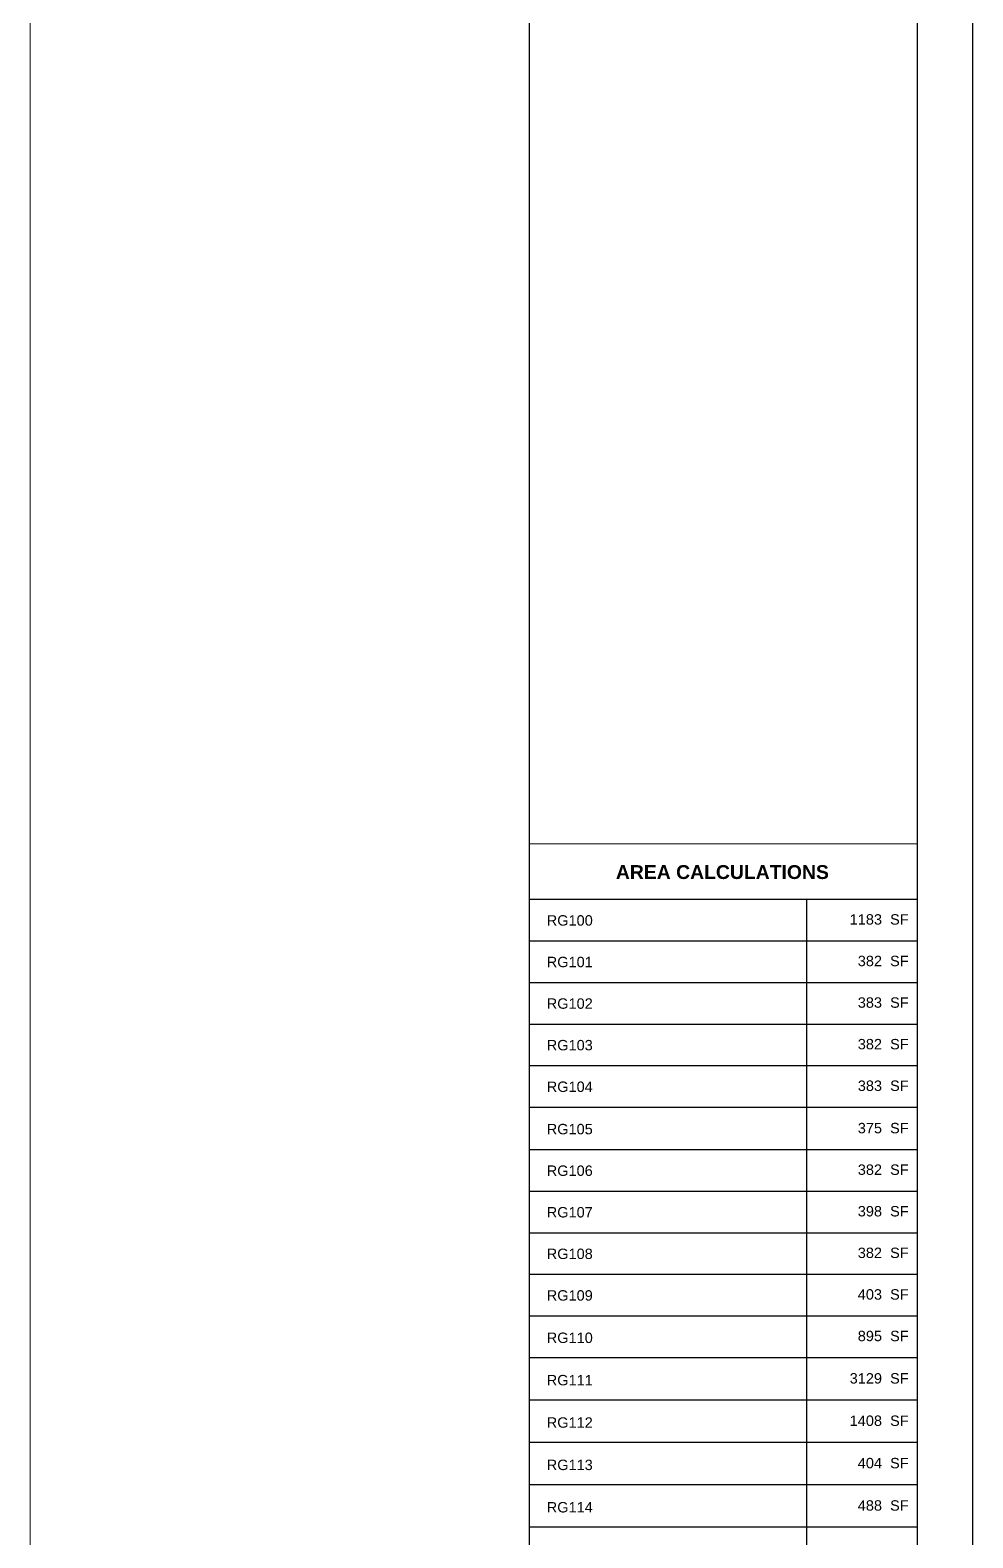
# Model space of a CAD drawing. Header units: inches. Extents: x -2078 to 106214, y -964 to 6385.
# Drawn here: x 31030 to 31574, y 3590 to 4461 of the extents above; entities that cross this region are included whole.
import ezdxf

# ---------------------------------------------------------------- set-up
doc = ezdxf.new("R2010")
doc.units = ezdxf.units.IN
doc.header["$MEASUREMENT"] = 0
for name, color, linetype, lineweight in [('A-ANNO', 2, 'Continuous', 5), ('A-DETAIL-2', 20, 'Continuous', 25), ('A-DETAIL-3', 40, 'Continuous', 15)]:
    doc.layers.add(name, color=color, linetype=linetype, lineweight=lineweight)
doc.layers.add('A-TB', color=7, linetype='Continuous')
doc.styles.add('Arial_5', font='arial.ttf', dxfattribs={"height": 0.09375})
doc.styles.add('Arial_B_2', font='arialbd.ttf', dxfattribs={"height": 0.125})

# ---------------------------------------------------------------- blocks, each defined once
blk = doc.blocks.new('JC_TB_48x36 - JC_TB_4836-1441736-Floor Plans')
at = {"layer": 'A-TB'}
for p, q in [((47.997, -11.988), (47.997, 24.012)), ((43.997, 23.512), (43.997, -11.488)), ((47.497, -11.488), (47.497, 23.512))]:
    blk.add_line(p, q, dxfattribs=at)

msp = doc.modelspace()

# ---------------------------------------------------------------- linework, layer by layer
at = {"layer": 'A-DETAIL-3', "lineweight": 9}
for p, q in [((31029.88, 5200.663), (31029.88, 2960.663)), ((31317.88, 4368.663), (31317.88, 4768.663))]:
    msp.add_line(p, q, dxfattribs=at)

# ---------------------------------------------------------------- next in the draw order: block references
at = {"layer": 'A-TB', "xscale": 64, "yscale": 64, "zscale": 64}
msp.add_blockref('JC_TB_48x36 - JC_TB_4836-1441736-Floor Plans', (28502.08, 3695.863), dxfattribs=at)

# ---------------------------------------------------------------- next in the draw order: linework, layer by layer
at = {"layer": 'A-DETAIL-2'}
for p, q in [((31317.88, 3959.042), (31541.88, 3959.042)), ((31477.88, 3959.042), (31477.88, 3376.663)), ((31317.88, 3935.042), (31541.88, 3935.042)), ((31317.88, 3911.042), (31541.88, 3911.042)), ((31317.88, 3887.042), (31541.88, 3887.042)), ((31317.88, 3863.042), (31541.88, 3863.042)), ((31317.88, 3839.042), (31541.88, 3839.042)), ((31317.88, 3814.587), (31541.88, 3814.587)), ((31317.88, 3790.587), (31541.88, 3790.587)), ((31317.88, 3766.587), (31541.88, 3766.587)), ((31317.88, 3742.587), (31541.88, 3742.587)), ((31317.88, 3718.587), (31541.88, 3718.587)), ((31317.88, 3694.587), (31541.88, 3694.587)), ((31317.88, 3670.131), (31541.88, 3670.131)), ((31317.88, 3645.675), (31541.88, 3645.675)), ((31317.88, 3621.22), (31541.88, 3621.22)), ((31317.88, 3596.764), (31541.88, 3596.764))]:
    msp.add_line(p, q, dxfattribs=at)
at = {"layer": 'A-DETAIL-3', "lineweight": 9}
for p, q in [((31541.88, 3991.042), (31317.88, 3991.042)), ((31317.88, 3991.042), (31317.88, 3376.663)), ((31541.88, 3376.663), (31541.88, 3991.042))]:
    msp.add_line(p, q, dxfattribs=at)

# ---------------------------------------------------------------- next in the draw order: texts
at = {"layer": 'A-ANNO', "lineweight": 50, "insert": (31367.882, 3978.76), "char_height": 8, "width": 145.844, "attachment_point": 1, "style": 'Arial_B_2'}
msp.add_mtext('AREA CALCULATIONS', dxfattribs=at)
at = {"layer": 'A-ANNO', "char_height": 6, "attachment_point": 1, "style": 'Arial_5'}
for s, insert, width in [('RG100', (31327.998, 3949.863), 71.71), ('1183  SF', (31502.814, 3950.447), 41.41), ('RG101', (31327.998, 3925.863), 96.556), ('382  SF', (31507.481, 3926.447), 35.754), ('RG102', (31327.998, 3901.863), 96.556), ('383  SF', (31507.481, 3902.447), 35.754), ('RG103', (31327.998, 3877.863), 96.556), ('382  SF', (31507.481, 3878.447), 35.754), ('RG104', (31327.998, 3853.863), 96.556), ('383  SF', (31507.481, 3854.447), 35.754), ('RG105', (31327.998, 3829.407), 96.556), ('375  SF', (31507.481, 3829.992), 35.754), ('RG106', (31327.998, 3805.407), 96.556), ('382  SF', (31507.481, 3805.992), 35.754), ('RG107', (31327.998, 3781.407), 96.556), ('398  SF', (31507.481, 3781.992), 35.754), ('RG108', (31327.998, 3757.407), 96.556), ('382  SF', (31507.481, 3757.992), 35.754), ('RG109', (31327.998, 3733.407), 96.556), ('403  SF', (31507.481, 3733.992), 35.754), ('RG110', (31327.998, 3708.952), 118.17), ('895  SF', (31507.481, 3709.992), 35.754), ('RG111', (31327.998, 3684.496), 150.692), ('3129  SF', (31502.814, 3685.536), 41.41), ('RG112', (31327.998, 3660.041), 129.28), ('1408  SF', (31502.814, 3661.081), 41.41), ('RG113', (31327.998, 3635.585), 117.362), ('404  SF', (31507.481, 3636.625), 35.754), ('488  SF', (31507.481, 3612.169), 35.754), ('RG114', (31327.998, 3611.129), 158.368)]:
    msp.add_mtext(s, dxfattribs=dict(at, insert=insert, width=width))

doc.saveas('drawing.dxf')
